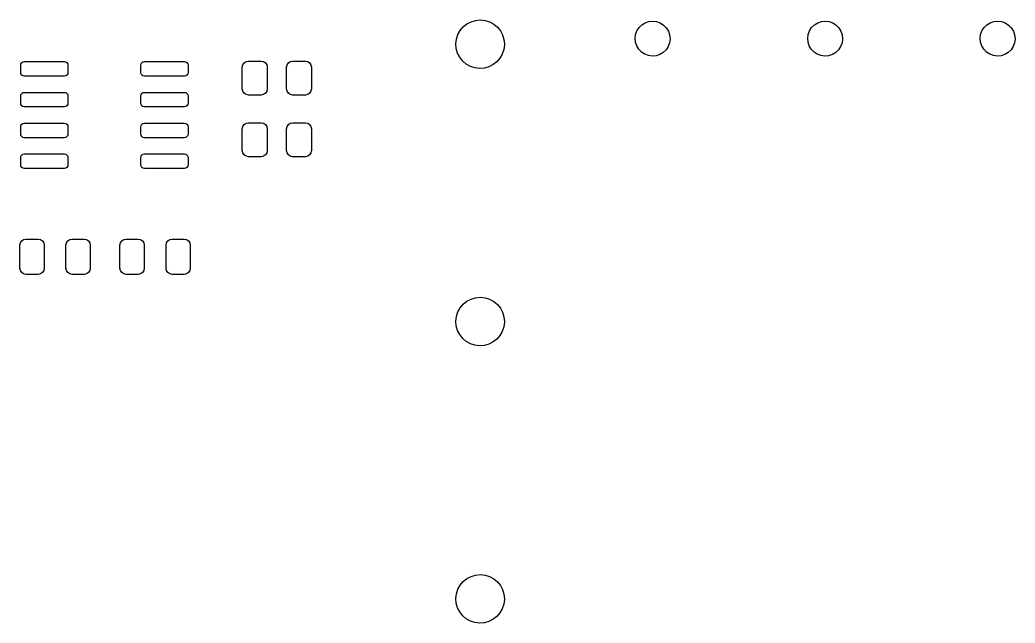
# Model space of a CAD drawing. Extents: x 62 to 227, y -145 to -47.
# Drawn here: x 66.11 to 107.14, y -143.88 to -119.02 of the extents above; entities that cross this region are included whole.
import ezdxf

# ---------------------------------------------------------------- set-up
doc = ezdxf.new("R2010")
doc.units = 0
doc.layers.add('BLACK', color=7, linetype='CONTINUOUS')

msp = doc.modelspace()

# ---------------------------------------------------------------- linework, layer by layer
at = {"layer": 'BLACK', "linetype": 'CONTINUOUS'}
for p, q in [((84.2649, -119.45), (84.3903, -119.301)), ((84.3903, -119.301), (84.5424, -119.178)), ((84.5424, -119.178), (84.7154, -119.088)), ((84.7154, -119.088), (84.9026, -119.033)), ((84.9026, -119.033), (85.097, -119.015)), ((85.097, -119.015), (85.2911, -119.035)), ((85.2911, -119.035), (85.4775, -119.093)), ((85.4775, -119.093), (85.6492, -119.186)), ((85.6492, -119.186), (85.7996, -119.31)), ((85.7996, -119.31), (85.9229, -119.462)), ((91.5552, -119.466), (91.6421, -119.331)), ((91.6421, -119.331), (91.7568, -119.219)), ((91.7568, -119.219), (91.8935, -119.135)), ((91.8935, -119.135), (92.0455, -119.083)), ((92.0455, -119.083), (92.2051, -119.066)), ((92.2051, -119.066), (92.3645, -119.085)), ((92.3645, -119.085), (92.5157, -119.139)), ((92.5157, -119.139), (92.6513, -119.225)), ((92.6513, -119.225), (92.7644, -119.339)), ((92.7644, -119.339), (92.8494, -119.475)), ((98.6672, -119.466), (98.7541, -119.331)), ((98.7541, -119.331), (98.8688, -119.219)), ((98.8688, -119.219), (99.0055, -119.135)), ((99.0055, -119.135), (99.1575, -119.083)), ((99.1575, -119.083), (99.3171, -119.066)), ((99.3171, -119.066), (99.4765, -119.085)), ((99.4765, -119.085), (99.6277, -119.139)), ((99.6277, -119.139), (99.7633, -119.225)), ((99.7633, -119.225), (99.8764, -119.339)), ((99.8764, -119.339), (99.9614, -119.475)), ((105.779, -119.466), (105.866, -119.331)), ((105.866, -119.331), (105.981, -119.219)), ((105.981, -119.219), (106.118, -119.135)), ((106.118, -119.135), (106.269, -119.083)), ((106.269, -119.083), (106.429, -119.066)), ((106.429, -119.066), (106.589, -119.085)), ((106.589, -119.085), (106.74, -119.139)), ((106.74, -119.139), (106.875, -119.225)), ((106.875, -119.225), (106.988, -119.339)), ((106.988, -119.339), (107.073, -119.475)), ((84.0901, -120.001), (84.1119, -119.807)), ((84.1119, -119.807), (84.1709, -119.621)), ((84.1709, -119.621), (84.2649, -119.45)), ((85.9229, -119.462), (86.0145, -119.634)), ((86.0145, -119.634), (86.071, -119.821)), ((91.4802, -119.776), (91.5003, -119.617)), ((91.4958, -119.936), (91.4802, -119.776)), ((91.5003, -119.617), (91.5552, -119.466)), ((92.8494, -119.475), (92.9022, -119.627)), ((92.9198, -119.807), (92.8975, -119.965)), ((92.9022, -119.627), (92.9201, -119.786)), ((92.9201, -119.786), (92.9198, -119.807)), ((98.5922, -119.776), (98.6123, -119.617)), ((98.6078, -119.936), (98.5922, -119.776)), ((98.6123, -119.617), (98.6672, -119.466)), ((99.9614, -119.475), (100.014, -119.627)), ((100.032, -119.807), (100.009, -119.965)), ((100.014, -119.627), (100.032, -119.786)), ((100.032, -119.786), (100.032, -119.807)), ((105.704, -119.776), (105.724, -119.617)), ((105.72, -119.936), (105.704, -119.776)), ((105.724, -119.617), (105.779, -119.466)), ((107.073, -119.475), (107.126, -119.627)), ((107.144, -119.807), (107.121, -119.965)), ((107.126, -119.627), (107.144, -119.786)), ((107.144, -119.786), (107.144, -119.807)), ((84.1064, -120.196), (84.0901, -120.001)), ((84.1602, -120.383), (84.1064, -120.196)), ((86.0896, -120.043), (86.0651, -120.237)), ((86.071, -119.821), (86.09, -120.015)), ((86.09, -120.015), (86.0896, -120.043)), ((91.5465, -120.088), (91.4958, -119.936)), ((91.6297, -120.226), (91.5465, -120.088)), ((92.8405, -120.116), (92.7517, -120.249)), ((92.8975, -119.965), (92.8405, -120.116)), ((98.6585, -120.088), (98.6078, -119.936)), ((98.7417, -120.226), (98.6585, -120.088)), ((99.9525, -120.116), (99.8637, -120.249)), ((100.009, -119.965), (99.9525, -120.116)), ((105.77, -120.088), (105.72, -119.936)), ((105.854, -120.226), (105.77, -120.088)), ((107.064, -120.116), (106.976, -120.249)), ((107.121, -119.965), (107.064, -120.116)), ((84.2494, -120.557), (84.1602, -120.383)), ((84.3707, -120.71), (84.2494, -120.557)), ((85.9071, -120.591), (85.7796, -120.739)), ((86.0035, -120.422), (85.9071, -120.591)), ((86.0651, -120.237), (86.0035, -120.422)), ((91.7412, -120.341), (91.6297, -120.226)), ((91.8755, -120.429), (91.7412, -120.341)), ((92.0259, -120.485), (91.8755, -120.429)), ((92.185, -120.506), (92.0259, -120.485)), ((92.3449, -120.492), (92.185, -120.506)), ((92.4975, -120.442), (92.3449, -120.492)), ((92.6354, -120.36), (92.4975, -120.442)), ((92.7517, -120.249), (92.6354, -120.36)), ((98.8532, -120.341), (98.7417, -120.226)), ((98.9875, -120.429), (98.8532, -120.341)), ((99.1379, -120.485), (98.9875, -120.429)), ((99.297, -120.506), (99.1379, -120.485)), ((99.4569, -120.492), (99.297, -120.506)), ((99.6095, -120.442), (99.4569, -120.492)), ((99.7474, -120.36), (99.6095, -120.442)), ((99.8637, -120.249), (99.7474, -120.36)), ((105.965, -120.341), (105.854, -120.226)), ((106.099, -120.429), (105.965, -120.341)), ((106.25, -120.485), (106.099, -120.429)), ((106.409, -120.506), (106.25, -120.485)), ((106.569, -120.492), (106.409, -120.506)), ((106.722, -120.442), (106.569, -120.492)), ((106.859, -120.36), (106.722, -120.442)), ((106.976, -120.249), (106.859, -120.36)), ((66.146, -120.881), (66.1574, -120.824)), ((66.146, -121.181), (66.146, -120.881)), ((66.1574, -120.824), (66.1899, -120.775)), ((66.1899, -120.775), (66.2386, -120.742)), ((66.2386, -120.742), (66.296, -120.731)), ((66.296, -120.731), (67.946, -120.731)), ((67.946, -120.731), (68.0034, -120.742)), ((68.0034, -120.742), (68.0521, -120.775)), ((68.0521, -120.775), (68.0846, -120.824)), ((68.0846, -120.824), (68.096, -120.881)), ((68.096, -120.881), (68.096, -121.181)), ((71.096, -120.881), (71.1074, -120.824)), ((71.096, -121.181), (71.096, -120.881)), ((71.1074, -120.824), (71.1399, -120.775)), ((71.1399, -120.775), (71.1886, -120.742)), ((71.1886, -120.742), (71.246, -120.731)), ((71.246, -120.731), (72.896, -120.731)), ((72.896, -120.731), (72.9534, -120.742)), ((72.9534, -120.742), (73.0021, -120.775)), ((73.0021, -120.775), (73.0346, -120.824)), ((73.0346, -120.824), (73.046, -120.881)), ((73.046, -120.881), (73.046, -121.181)), ((75.283, -120.962), (75.302, -120.866)), ((75.283, -121.862), (75.283, -120.962)), ((75.302, -120.866), (75.3562, -120.785)), ((75.3562, -120.785), (75.4373, -120.731)), ((75.4373, -120.731), (75.533, -120.712)), ((75.533, -120.712), (76.058, -120.712)), ((76.058, -120.712), (76.1537, -120.731)), ((76.1537, -120.731), (76.2348, -120.785)), ((76.2348, -120.785), (76.289, -120.866)), ((76.289, -120.866), (76.308, -120.962)), ((76.308, -120.962), (76.308, -121.862)), ((77.108, -120.962), (77.127, -120.866)), ((77.108, -121.862), (77.108, -120.962)), ((77.127, -120.866), (77.1812, -120.785)), ((77.1812, -120.785), (77.2623, -120.731)), ((77.2623, -120.731), (77.358, -120.712)), ((77.358, -120.712), (77.883, -120.712)), ((77.883, -120.712), (77.9787, -120.731)), ((77.9787, -120.731), (78.0598, -120.785)), ((78.0598, -120.785), (78.114, -120.866)), ((78.114, -120.866), (78.133, -120.962)), ((78.133, -120.962), (78.133, -121.862)), ((84.5193, -120.836), (84.3707, -120.71)), ((84.6897, -120.931), (84.5193, -120.836)), ((84.8753, -120.992), (84.6897, -120.931)), ((85.0691, -121.015), (84.8753, -120.992)), ((85.2636, -121), (85.0691, -121.015)), ((85.4516, -120.947), (85.2636, -121)), ((85.6258, -120.859), (85.4516, -120.947)), ((85.7796, -120.739), (85.6258, -120.859)), ((66.1574, -121.238), (66.146, -121.181)), ((66.1899, -121.287), (66.1574, -121.238)), ((66.2386, -121.32), (66.1899, -121.287)), ((66.296, -121.331), (66.2386, -121.32)), ((67.946, -121.331), (66.296, -121.331)), ((68.0034, -121.32), (67.946, -121.331)), ((68.0521, -121.287), (68.0034, -121.32)), ((68.0846, -121.238), (68.0521, -121.287)), ((68.096, -121.181), (68.0846, -121.238)), ((71.1074, -121.238), (71.096, -121.181)), ((71.1399, -121.287), (71.1074, -121.238)), ((71.1886, -121.32), (71.1399, -121.287)), ((71.246, -121.331), (71.1886, -121.32)), ((72.896, -121.331), (71.246, -121.331)), ((72.9534, -121.32), (72.896, -121.331)), ((73.0021, -121.287), (72.9534, -121.32)), ((73.0346, -121.238), (73.0021, -121.287)), ((73.046, -121.181), (73.0346, -121.238)), ((66.146, -122.151), (66.1574, -122.094)), ((66.146, -122.451), (66.146, -122.151)), ((66.1574, -122.094), (66.1899, -122.045)), ((66.1899, -122.045), (66.2386, -122.012)), ((66.2386, -122.012), (66.296, -122.001)), ((66.296, -122.001), (67.946, -122.001)), ((67.946, -122.001), (68.0034, -122.012)), ((68.0034, -122.012), (68.0521, -122.045)), ((68.0521, -122.045), (68.0846, -122.094)), ((68.0846, -122.094), (68.096, -122.151)), ((68.096, -122.151), (68.096, -122.451)), ((71.096, -122.151), (71.1074, -122.094)), ((71.096, -122.451), (71.096, -122.151)), ((71.1074, -122.094), (71.1399, -122.045)), ((71.1399, -122.045), (71.1886, -122.012)), ((71.1886, -122.012), (71.246, -122.001)), ((71.246, -122.001), (72.896, -122.001)), ((72.896, -122.001), (72.9534, -122.012)), ((72.9534, -122.012), (73.0021, -122.045)), ((73.0021, -122.045), (73.0346, -122.094)), ((73.0346, -122.094), (73.046, -122.151)), ((73.046, -122.151), (73.046, -122.451)), ((75.302, -121.958), (75.283, -121.862)), ((75.3562, -122.039), (75.302, -121.958)), ((75.4373, -122.093), (75.3562, -122.039)), ((75.533, -122.112), (75.4373, -122.093)), ((76.058, -122.112), (75.533, -122.112)), ((76.1537, -122.093), (76.058, -122.112)), ((76.2348, -122.039), (76.1537, -122.093)), ((76.289, -121.958), (76.2348, -122.039)), ((76.308, -121.862), (76.289, -121.958)), ((77.127, -121.958), (77.108, -121.862)), ((77.1812, -122.039), (77.127, -121.958)), ((77.2623, -122.093), (77.1812, -122.039)), ((77.358, -122.112), (77.2623, -122.093)), ((77.883, -122.112), (77.358, -122.112)), ((77.9787, -122.093), (77.883, -122.112)), ((78.0598, -122.039), (77.9787, -122.093)), ((78.114, -121.958), (78.0598, -122.039)), ((78.133, -121.862), (78.114, -121.958)), ((66.1574, -122.508), (66.146, -122.451)), ((66.1899, -122.557), (66.1574, -122.508)), ((66.2386, -122.59), (66.1899, -122.557)), ((66.296, -122.601), (66.2386, -122.59)), ((67.946, -122.601), (66.296, -122.601)), ((68.0034, -122.59), (67.946, -122.601)), ((68.0521, -122.557), (68.0034, -122.59)), ((68.0846, -122.508), (68.0521, -122.557)), ((68.096, -122.451), (68.0846, -122.508)), ((71.1074, -122.508), (71.096, -122.451)), ((71.1399, -122.557), (71.1074, -122.508)), ((71.1886, -122.59), (71.1399, -122.557)), ((71.246, -122.601), (71.1886, -122.59)), ((72.896, -122.601), (71.246, -122.601)), ((72.9534, -122.59), (72.896, -122.601)), ((73.0021, -122.557), (72.9534, -122.59)), ((73.0346, -122.508), (73.0021, -122.557)), ((73.046, -122.451), (73.0346, -122.508)), ((66.146, -123.421), (66.1574, -123.364)), ((66.146, -123.721), (66.146, -123.421)), ((66.1574, -123.364), (66.1899, -123.315)), ((66.1899, -123.315), (66.2386, -123.282)), ((66.2386, -123.282), (66.296, -123.271)), ((66.296, -123.271), (67.946, -123.271)), ((67.946, -123.271), (68.0034, -123.282)), ((68.0034, -123.282), (68.0521, -123.315)), ((68.0521, -123.315), (68.0846, -123.364)), ((68.0846, -123.364), (68.096, -123.421)), ((68.096, -123.421), (68.096, -123.721)), ((71.096, -123.421), (71.1074, -123.364)), ((71.096, -123.721), (71.096, -123.421)), ((71.1074, -123.364), (71.1399, -123.315)), ((71.1399, -123.315), (71.1886, -123.282)), ((71.1886, -123.282), (71.246, -123.271)), ((71.246, -123.271), (72.896, -123.271)), ((72.896, -123.271), (72.9534, -123.282)), ((72.9534, -123.282), (73.0021, -123.315)), ((73.0021, -123.315), (73.0346, -123.364)), ((73.0346, -123.364), (73.046, -123.421)), ((73.046, -123.421), (73.046, -123.721)), ((75.283, -123.502), (75.302, -123.406)), ((75.302, -123.406), (75.3562, -123.325)), ((75.3562, -123.325), (75.4373, -123.271)), ((75.4373, -123.271), (75.533, -123.252)), ((75.533, -123.252), (76.058, -123.252)), ((76.058, -123.252), (76.1537, -123.271)), ((76.1537, -123.271), (76.2348, -123.325)), ((76.2348, -123.325), (76.289, -123.406)), ((76.289, -123.406), (76.308, -123.502)), ((77.108, -123.502), (77.127, -123.406)), ((77.127, -123.406), (77.1812, -123.325)), ((77.1812, -123.325), (77.2623, -123.271)), ((77.2623, -123.271), (77.358, -123.252)), ((77.358, -123.252), (77.883, -123.252)), ((77.883, -123.252), (77.9787, -123.271)), ((77.9787, -123.271), (78.0598, -123.325)), ((78.0598, -123.325), (78.114, -123.406)), ((78.114, -123.406), (78.133, -123.502)), ((66.1574, -123.778), (66.146, -123.721)), ((66.1899, -123.827), (66.1574, -123.778)), ((66.2386, -123.86), (66.1899, -123.827)), ((66.296, -123.871), (66.2386, -123.86)), ((67.946, -123.871), (66.296, -123.871)), ((68.0034, -123.86), (67.946, -123.871)), ((68.0521, -123.827), (68.0034, -123.86)), ((68.0846, -123.778), (68.0521, -123.827)), ((68.096, -123.721), (68.0846, -123.778)), ((71.1074, -123.778), (71.096, -123.721)), ((71.1399, -123.827), (71.1074, -123.778)), ((71.1886, -123.86), (71.1399, -123.827)), ((71.246, -123.871), (71.1886, -123.86)), ((72.896, -123.871), (71.246, -123.871)), ((72.9534, -123.86), (72.896, -123.871)), ((73.0021, -123.827), (72.9534, -123.86)), ((73.0346, -123.778), (73.0021, -123.827)), ((73.046, -123.721), (73.0346, -123.778)), ((75.283, -124.402), (75.283, -123.502)), ((76.308, -123.502), (76.308, -124.402)), ((77.108, -124.402), (77.108, -123.502)), ((78.133, -123.502), (78.133, -124.402)), ((66.146, -124.691), (66.1574, -124.634)), ((66.146, -124.991), (66.146, -124.691)), ((66.1574, -124.634), (66.1899, -124.585)), ((66.1899, -124.585), (66.2386, -124.552)), ((66.2386, -124.552), (66.296, -124.541)), ((66.296, -124.541), (67.946, -124.541)), ((67.946, -124.541), (68.0034, -124.552)), ((68.0034, -124.552), (68.0521, -124.585)), ((68.0521, -124.585), (68.0846, -124.634)), ((68.0846, -124.634), (68.096, -124.691)), ((68.096, -124.691), (68.096, -124.991)), ((71.096, -124.691), (71.1074, -124.634)), ((71.096, -124.991), (71.096, -124.691)), ((71.1074, -124.634), (71.1399, -124.585)), ((71.1399, -124.585), (71.1886, -124.552)), ((71.1886, -124.552), (71.246, -124.541)), ((71.246, -124.541), (72.896, -124.541)), ((72.896, -124.541), (72.9534, -124.552)), ((72.9534, -124.552), (73.0021, -124.585)), ((73.0021, -124.585), (73.0346, -124.634)), ((73.0346, -124.634), (73.046, -124.691)), ((73.046, -124.691), (73.046, -124.991)), ((75.302, -124.498), (75.283, -124.402)), ((75.3562, -124.579), (75.302, -124.498)), ((75.4373, -124.633), (75.3562, -124.579)), ((75.533, -124.652), (75.4373, -124.633)), ((76.058, -124.652), (75.533, -124.652)), ((76.1537, -124.633), (76.058, -124.652)), ((76.2348, -124.579), (76.1537, -124.633)), ((76.289, -124.498), (76.2348, -124.579)), ((76.308, -124.402), (76.289, -124.498)), ((77.127, -124.498), (77.108, -124.402)), ((77.1812, -124.579), (77.127, -124.498)), ((77.2623, -124.633), (77.1812, -124.579)), ((77.358, -124.652), (77.2623, -124.633)), ((77.883, -124.652), (77.358, -124.652)), ((77.9787, -124.633), (77.883, -124.652)), ((78.0598, -124.579), (77.9787, -124.633)), ((78.114, -124.498), (78.0598, -124.579)), ((78.133, -124.402), (78.114, -124.498)), ((66.1574, -125.048), (66.146, -124.991)), ((66.1899, -125.097), (66.1574, -125.048)), ((66.2386, -125.13), (66.1899, -125.097)), ((66.296, -125.141), (66.2386, -125.13)), ((67.946, -125.141), (66.296, -125.141)), ((68.0034, -125.13), (67.946, -125.141)), ((68.0521, -125.097), (68.0034, -125.13)), ((68.0846, -125.048), (68.0521, -125.097)), ((68.096, -124.991), (68.0846, -125.048)), ((71.1074, -125.048), (71.096, -124.991)), ((71.1399, -125.097), (71.1074, -125.048)), ((71.1886, -125.13), (71.1399, -125.097)), ((71.246, -125.141), (71.1886, -125.13)), ((72.896, -125.141), (71.246, -125.141)), ((72.9534, -125.13), (72.896, -125.141)), ((73.0021, -125.097), (72.9534, -125.13)), ((73.0346, -125.048), (73.0021, -125.097)), ((73.046, -124.991), (73.0346, -125.048)), ((66.114, -128.303), (66.133, -128.207)), ((66.114, -129.253), (66.114, -128.303)), ((66.133, -128.207), (66.1872, -128.126)), ((66.1872, -128.126), (66.2683, -128.072)), ((66.2683, -128.072), (66.364, -128.053)), ((66.364, -128.053), (66.864, -128.053)), ((66.864, -128.053), (66.9597, -128.072)), ((66.9597, -128.072), (67.0408, -128.126)), ((67.0408, -128.126), (67.095, -128.207)), ((67.095, -128.207), (67.114, -128.303)), ((67.114, -128.303), (67.114, -129.253)), ((68.014, -128.303), (68.033, -128.207)), ((68.014, -129.253), (68.014, -128.303)), ((68.033, -128.207), (68.0872, -128.126)), ((68.0872, -128.126), (68.1683, -128.072)), ((68.1683, -128.072), (68.264, -128.053)), ((68.264, -128.053), (68.764, -128.053)), ((68.764, -128.053), (68.8597, -128.072)), ((68.8597, -128.072), (68.9408, -128.126)), ((68.9408, -128.126), (68.995, -128.207)), ((68.995, -128.207), (69.014, -128.303)), ((69.014, -128.303), (69.014, -129.253)), ((70.239, -128.303), (70.258, -128.207)), ((70.239, -129.253), (70.239, -128.303)), ((70.258, -128.207), (70.3122, -128.126)), ((70.3122, -128.126), (70.3933, -128.072)), ((70.3933, -128.072), (70.489, -128.053)), ((70.489, -128.053), (70.989, -128.053)), ((70.989, -128.053), (71.0847, -128.072)), ((71.0847, -128.072), (71.1658, -128.126)), ((71.1658, -128.126), (71.22, -128.207)), ((71.22, -128.207), (71.239, -128.303)), ((71.239, -128.303), (71.239, -129.253)), ((72.139, -128.303), (72.158, -128.207)), ((72.139, -129.253), (72.139, -128.303)), ((72.158, -128.207), (72.2122, -128.126)), ((72.2122, -128.126), (72.2933, -128.072)), ((72.2933, -128.072), (72.389, -128.053)), ((72.389, -128.053), (72.889, -128.053)), ((72.889, -128.053), (72.9847, -128.072)), ((72.9847, -128.072), (73.0658, -128.126)), ((73.0658, -128.126), (73.12, -128.207)), ((73.12, -128.207), (73.139, -128.303)), ((73.139, -128.303), (73.139, -129.253)), ((66.133, -129.349), (66.114, -129.253)), ((66.1872, -129.43), (66.133, -129.349)), ((66.2683, -129.484), (66.1872, -129.43)), ((66.364, -129.503), (66.2683, -129.484)), ((66.864, -129.503), (66.364, -129.503)), ((66.9597, -129.484), (66.864, -129.503)), ((67.0408, -129.43), (66.9597, -129.484)), ((67.095, -129.349), (67.0408, -129.43)), ((67.114, -129.253), (67.095, -129.349)), ((68.033, -129.349), (68.014, -129.253)), ((68.0872, -129.43), (68.033, -129.349)), ((68.1683, -129.484), (68.0872, -129.43)), ((68.264, -129.503), (68.1683, -129.484)), ((68.764, -129.503), (68.264, -129.503)), ((68.8597, -129.484), (68.764, -129.503)), ((68.9408, -129.43), (68.8597, -129.484)), ((68.995, -129.349), (68.9408, -129.43)), ((69.014, -129.253), (68.995, -129.349)), ((70.258, -129.349), (70.239, -129.253)), ((70.3122, -129.43), (70.258, -129.349)), ((70.3933, -129.484), (70.3122, -129.43)), ((70.489, -129.503), (70.3933, -129.484)), ((70.989, -129.503), (70.489, -129.503)), ((71.0847, -129.484), (70.989, -129.503)), ((71.1658, -129.43), (71.0847, -129.484)), ((71.22, -129.349), (71.1658, -129.43)), ((71.239, -129.253), (71.22, -129.349)), ((72.158, -129.349), (72.139, -129.253)), ((72.2122, -129.43), (72.158, -129.349)), ((72.2933, -129.484), (72.2122, -129.43)), ((72.389, -129.503), (72.2933, -129.484)), ((72.889, -129.503), (72.389, -129.503)), ((72.9847, -129.484), (72.889, -129.503)), ((73.0658, -129.43), (72.9847, -129.484)), ((73.12, -129.349), (73.0658, -129.43)), ((73.139, -129.253), (73.12, -129.349)), ((84.7154, -130.518), (84.9026, -130.463)), ((84.9026, -130.463), (85.097, -130.445)), ((85.097, -130.445), (85.2911, -130.465)), ((85.2911, -130.465), (85.4775, -130.523)), ((84.1709, -131.051), (84.2649, -130.88)), ((84.2649, -130.88), (84.3903, -130.731)), ((84.3903, -130.731), (84.5424, -130.608)), ((84.5424, -130.608), (84.7154, -130.518)), ((85.4775, -130.523), (85.6492, -130.616)), ((85.6492, -130.616), (85.7996, -130.74)), ((85.7996, -130.74), (85.9229, -130.892)), ((84.0901, -131.431), (84.1119, -131.237)), ((84.1119, -131.237), (84.1709, -131.051)), ((85.9229, -130.892), (86.0145, -131.064)), ((86.0145, -131.064), (86.071, -131.251)), ((86.071, -131.251), (86.09, -131.445)), ((84.1064, -131.626), (84.0901, -131.431)), ((84.1602, -131.813), (84.1064, -131.626)), ((86.0651, -131.667), (86.0035, -131.852)), ((86.0896, -131.473), (86.0651, -131.667)), ((86.09, -131.445), (86.0896, -131.473)), ((84.2494, -131.987), (84.1602, -131.813)), ((84.3707, -132.14), (84.2494, -131.987)), ((85.9071, -132.021), (85.7796, -132.169)), ((86.0035, -131.852), (85.9071, -132.021)), ((84.5193, -132.266), (84.3707, -132.14)), ((84.6897, -132.361), (84.5193, -132.266)), ((84.8753, -132.422), (84.6897, -132.361)), ((85.0691, -132.445), (84.8753, -132.422)), ((85.2636, -132.43), (85.0691, -132.445)), ((85.4516, -132.377), (85.2636, -132.43)), ((85.6258, -132.289), (85.4516, -132.377)), ((85.7796, -132.169), (85.6258, -132.289)), ((84.5424, -142.038), (84.7154, -141.948)), ((84.7154, -141.948), (84.9026, -141.893)), ((84.9026, -141.893), (85.097, -141.875)), ((85.097, -141.875), (85.2911, -141.895)), ((85.2911, -141.895), (85.4775, -141.953)), ((85.4775, -141.953), (85.6492, -142.046)), ((84.1709, -142.481), (84.2649, -142.31)), ((84.2649, -142.31), (84.3903, -142.161)), ((84.3903, -142.161), (84.5424, -142.038)), ((85.6492, -142.046), (85.7996, -142.17)), ((85.7996, -142.17), (85.9229, -142.322)), ((85.9229, -142.322), (86.0145, -142.494)), ((84.0901, -142.861), (84.1119, -142.667)), ((84.1119, -142.667), (84.1709, -142.481)), ((86.0145, -142.494), (86.071, -142.681)), ((86.071, -142.681), (86.09, -142.875)), ((84.1064, -143.056), (84.0901, -142.861)), ((84.1602, -143.243), (84.1064, -143.056)), ((86.0651, -143.097), (86.0035, -143.282)), ((86.0896, -142.903), (86.0651, -143.097)), ((86.09, -142.875), (86.0896, -142.903)), ((84.2494, -143.417), (84.1602, -143.243)), ((84.3707, -143.57), (84.2494, -143.417)), ((84.5193, -143.696), (84.3707, -143.57)), ((85.7796, -143.599), (85.6258, -143.719)), ((85.9071, -143.451), (85.7796, -143.599)), ((86.0035, -143.282), (85.9071, -143.451)), ((84.6897, -143.791), (84.5193, -143.696)), ((84.8753, -143.852), (84.6897, -143.791)), ((85.0691, -143.875), (84.8753, -143.852)), ((85.2636, -143.86), (85.0691, -143.875)), ((85.4516, -143.807), (85.2636, -143.86)), ((85.6258, -143.719), (85.4516, -143.807))]:
    msp.add_line(p, q, dxfattribs=at)

doc.saveas('drawing.dxf')
